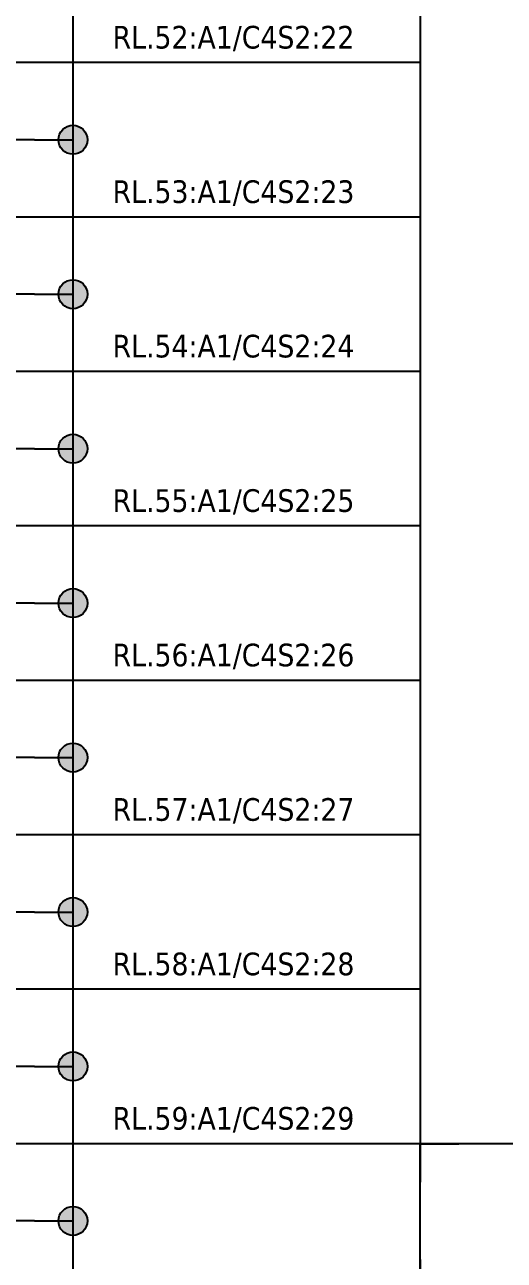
# Model space of a CAD drawing. Header units: millimetres. Extents: x 0 to 1792788, y -13 to 262234.
# Drawn here: x 278.5 to 303.4, y 67 to 131 of the extents above; entities that cross this region are included whole.
import ezdxf
from ezdxf.enums import TextEntityAlignment as Align

# ---------------------------------------------------------------- set-up
doc = ezdxf.new("R2010")
doc.units = ezdxf.units.MM
for name, color, linetype, lineweight in [('EPLAN311', 7, 'Continuous', 25), ('EPLAN317', 7, 'Continuous', 25), ('EPLAN405', 7, 'Continuous', 25)]:
    doc.layers.add(name, color=color, linetype=linetype, lineweight=lineweight)
doc.styles.add('Tahoma', font='')
doc.styles.get('Tahoma').set_extended_font_data('Tahoma')

# ---------------------------------------------------------------- blocks, each defined once
blk = doc.blocks.new('EPLSYM_LibrarySPECIAL_Symbol308_Variant0_Placement0')
at = {"layer": 'EPLAN405', "color": 7, "style": 'Tahoma'}
for tag, p in [('17_31011', (1.5, 6.35)), ('17_31002', (1.5, 0.5))]:
    blk.add_attdef(tag, text='', height=1.174, dxfattribs=at).set_placement(p, align=Align.BOTTOM_LEFT)
for tag, p in [('17_31004', (1.5, 4.4)), ('17_31003', (1.5, 2.45))]:
    blk.add_attdef(tag, p, '', height=1.174, dxfattribs=at)

msp = doc.modelspace()

# ---------------------------------------------------------------- hatches: boundary and pattern name
at = {"layer": 'EPLAN311', "linetype": 'Continuous', "lineweight": 25, "ltscale": 4}
h = msp.add_hatch(color=7, dxfattribs=at)
edge = h.paths.add_edge_path(flags=0)
edge.add_arc((281, 125), 0.75, 0, 360)
h = msp.add_hatch(color=7, dxfattribs=at)
edge = h.paths.add_edge_path(flags=0)
edge.add_arc((281, 117), 0.75, 0, 360)
h = msp.add_hatch(color=7, dxfattribs=at)
edge = h.paths.add_edge_path(flags=0)
edge.add_arc((281, 109), 0.75, 0, 360)
h = msp.add_hatch(color=7, dxfattribs=at)
edge = h.paths.add_edge_path(flags=0)
edge.add_arc((281, 101), 0.75, 0, 360)
h = msp.add_hatch(color=7, dxfattribs=at)
edge = h.paths.add_edge_path(flags=0)
edge.add_arc((281, 93), 0.75, 0, 360)
h = msp.add_hatch(color=7, dxfattribs=at)
edge = h.paths.add_edge_path(flags=0)
edge.add_arc((281, 85), 0.75, 0, 360)
h = msp.add_hatch(color=7, dxfattribs=at)
edge = h.paths.add_edge_path(flags=0)
edge.add_arc((281, 77), 0.75, 0, 360)
h = msp.add_hatch(color=7, dxfattribs=at)
edge = h.paths.add_edge_path(flags=0)
edge.add_arc((281, 69), 0.75, 0, 360)

# ---------------------------------------------------------------- linework, layer by layer
at = {"layer": 'EPLAN311', "ltscale": 4}
for p, q in [((281, 133), (281, 125)), ((299, 129), (297, 129)), ((279, 125), (276, 125)), ((281, 125), (281, 117)), ((299, 121), (297, 121)), ((279, 117), (276, 117)), ((281, 117), (281, 109)), ((299, 113), (297, 113)), ((279, 109), (276, 109)), ((281, 109), (281, 101)), ((299, 105), (297, 105)), ((279, 101), (276, 101)), ((281, 101), (281, 93)), ((299, 97), (297, 97)), ((279, 93), (276, 93)), ((281, 93), (281, 85)), ((299, 89), (297, 89)), ((279, 85), (276, 85)), ((281, 85), (281, 77)), ((299, 81), (297, 81)), ((279, 77), (276, 77)), ((281, 77), (281, 69)), ((299, 73), (297, 73)), ((279, 69), (276, 69)), ((281, 69), (281, 61))]:
    msp.add_line(p, q, dxfattribs=at)
at = {"layer": 'EPLAN311', "color": 7, "ltscale": 4}
for p, q in [((299, 129), (276, 129)), ((299, 121), (276, 121)), ((299, 113), (276, 113)), ((299, 105), (276, 105)), ((299, 97), (276, 97)), ((299, 89), (276, 89)), ((299, 81), (276, 81)), ((299, 73), (276, 73))]:
    msp.add_line(p, q, dxfattribs=at)
at = {"layer": 'EPLAN311', "color": 7, "linetype": 'Continuous', "lineweight": 25, "ltscale": 4}
for p, q in [((281, 127), (281, 123)), ((279, 125), (281, 125)), ((281, 119), (281, 115)), ((279, 117), (281, 117)), ((281, 111), (281, 107)), ((279, 109), (281, 109)), ((281, 103), (281, 99)), ((279, 101), (281, 101)), ((281, 95), (281, 91)), ((279, 93), (281, 93)), ((281, 87), (281, 83)), ((279, 85), (281, 85)), ((281, 79), (281, 75)), ((279, 77), (281, 77)), ((281, 71), (281, 67)), ((279, 69), (281, 69))]:
    msp.add_line(p, q, dxfattribs=at)
for centre in [(281, 125), (281, 117), (281, 109), (281, 101), (281, 93), (281, 85), (281, 77), (281, 69)]:
    msp.add_circle(centre, 0.75, dxfattribs=at)
at = {"layer": 'EPLAN317', "lineweight": 25, "ltscale": 4}
for p, q in [((299, 137), (299, 129)), ((299, 131), (299, 127)), ((299, 129), (299, 121)), ((299, 123), (299, 119)), ((299, 121), (299, 113)), ((299, 115), (299, 111)), ((299, 113), (299, 105)), ((299, 107), (299, 103)), ((299, 105), (299, 97)), ((299, 99), (299, 95)), ((299, 97), (299, 89)), ((299, 91), (299, 87)), ((299, 89), (299, 81)), ((299, 83), (299, 79)), ((299, 81), (299, 73)), ((299, 75), (299, 71)), ((320, 73), (299, 73)), ((299, 65), (299, 73)), ((299, 73), (301, 73)), ((299, 67), (299, 63))]:
    msp.add_line(p, q, dxfattribs=at)

# ---------------------------------------------------------------- block references
ref = msp.add_blockref('EPLSYM_LibrarySPECIAL_Symbol308_Variant0_Placement0', (283, 129))
ref.add_attrib('17_31011', 'RL.52:A1/C4S2:22', dxfattribs={"layer": 'EPLAN405', "color": 7, "height": 1.1739, "style": 'Tahoma'}).set_placement((283.055, 129.374), align=Align.BOTTOM_LEFT)
ref = msp.add_blockref('EPLSYM_LibrarySPECIAL_Symbol308_Variant0_Placement0', (283, 121))
ref.add_attrib('17_31011', 'RL.53:A1/C4S2:23', dxfattribs={"layer": 'EPLAN405', "color": 7, "height": 1.1739, "style": 'Tahoma'}).set_placement((283.055, 121.374), align=Align.BOTTOM_LEFT)
ref = msp.add_blockref('EPLSYM_LibrarySPECIAL_Symbol308_Variant0_Placement0', (283, 113))
ref.add_attrib('17_31011', 'RL.54:A1/C4S2:24', dxfattribs={"layer": 'EPLAN405', "color": 7, "height": 1.1739, "style": 'Tahoma'}).set_placement((283.055, 113.374), align=Align.BOTTOM_LEFT)
ref = msp.add_blockref('EPLSYM_LibrarySPECIAL_Symbol308_Variant0_Placement0', (283, 105))
ref.add_attrib('17_31011', 'RL.55:A1/C4S2:25', dxfattribs={"layer": 'EPLAN405', "color": 7, "height": 1.1739, "style": 'Tahoma'}).set_placement((283.055, 105.374), align=Align.BOTTOM_LEFT)
ref = msp.add_blockref('EPLSYM_LibrarySPECIAL_Symbol308_Variant0_Placement0', (283, 97))
ref.add_attrib('17_31011', 'RL.56:A1/C4S2:26', dxfattribs={"layer": 'EPLAN405', "color": 7, "height": 1.1739, "style": 'Tahoma'}).set_placement((283.055, 97.374), align=Align.BOTTOM_LEFT)
ref = msp.add_blockref('EPLSYM_LibrarySPECIAL_Symbol308_Variant0_Placement0', (283, 89))
ref.add_attrib('17_31011', 'RL.57:A1/C4S2:27', dxfattribs={"layer": 'EPLAN405', "color": 7, "height": 1.1739, "style": 'Tahoma'}).set_placement((283.055, 89.374), align=Align.BOTTOM_LEFT)
ref = msp.add_blockref('EPLSYM_LibrarySPECIAL_Symbol308_Variant0_Placement0', (283, 81))
ref.add_attrib('17_31011', 'RL.58:A1/C4S2:28', dxfattribs={"layer": 'EPLAN405', "color": 7, "height": 1.1739, "style": 'Tahoma'}).set_placement((283.055, 81.374), align=Align.BOTTOM_LEFT)
ref = msp.add_blockref('EPLSYM_LibrarySPECIAL_Symbol308_Variant0_Placement0', (283, 73))
ref.add_attrib('17_31011', 'RL.59:A1/C4S2:29', dxfattribs={"layer": 'EPLAN405', "color": 7, "height": 1.1739, "style": 'Tahoma'}).set_placement((283.055, 73.374), align=Align.BOTTOM_LEFT)

doc.saveas('drawing.dxf')
